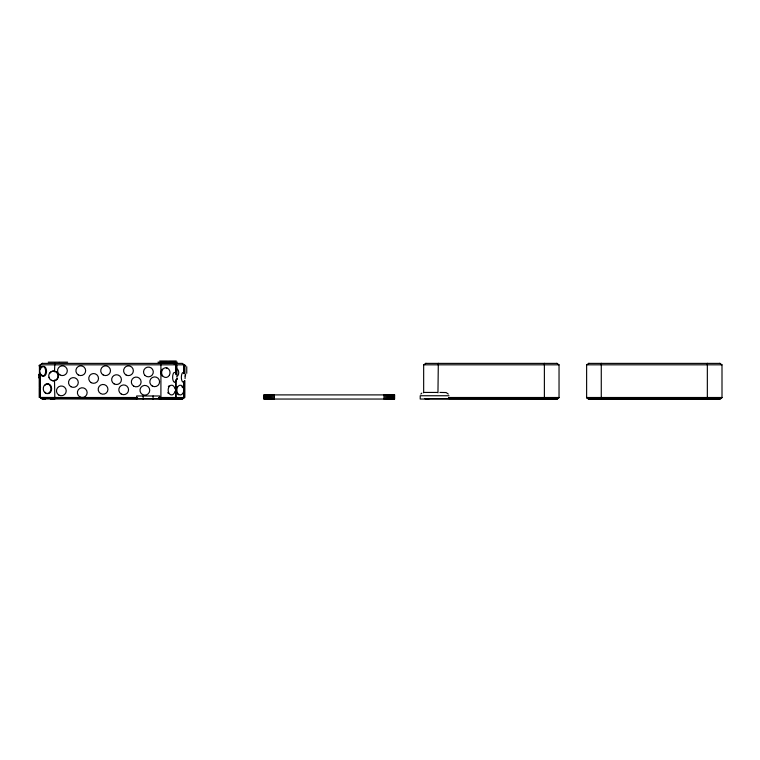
<?xml version="1.0" encoding="UTF-8"?>
<svg xmlns="http://www.w3.org/2000/svg" width="760" height="760" viewBox="0 0 760 760"><rect width="100%" height="100%" fill="white"/><g stroke="black" fill="none" stroke-linecap="round" stroke-linejoin="round"><path stroke-width="1.14" d="M176.861 379.335L177.013 378.347M160.911 399.048L160.911 363.29M544.378 399.048L544.378 363.29M707.341 399.048L707.341 363.29M54.843 363.29L54.492 371.82M438.311 363.29L437.959 392.834M601.274 363.29L601.274 399.048M40.185 369.483L40.185 364.819L42.446 363.29M182.03 399.048L184.281 397.499L184.281 381.159M423.662 392.834L423.662 364.819L425.913 363.29M556.785 399.048L559.037 397.499L559.037 364.819L556.785 363.29M719.748 363.29L722 364.819L722 397.499L720.091 398.943L588.886 399.048L586.625 397.499L586.625 364.819L588.876 363.29M420.85 394.07L421.8 393.11M44.764 398.943L42.655 398.943M53.485 398.943L51.366 398.943M428.241 398.943L426.123 398.943M591.204 398.943L589.086 398.943M50.949 399.048L49.998 398.582M42.645 399.048L43.301 398.943M51.357 399.048L52.012 398.943M426.123 399.048L426.769 398.943M589.076 399.048L589.731 398.943M173.309 399.048L175.57 397.499L175.57 381.159M159.695 360.99L167.542 360.99M168.406 360.99L176.263 360.99M48.241 362.159L58.919 362.159M59.394 362.159L67.63 362.159M157.938 362.159L177.222 362.083M158.726 363.204L168.511 363.204M168.872 363.204L177.222 363.204M42.104 363.385L182.371 363.385L184.281 364.819L184.281 372.989M425.572 363.385L557.128 363.385M588.534 363.385L720.091 363.385M40.185 364.819L184.281 364.819M423.662 364.819L559.037 364.819M586.625 364.819L722 364.819M424.298 392.435L437.342 392.435M439.916 392.435L446.139 392.549L448.333 394.07M448.97 395.751L420.213 395.751L420.213 399.048L557.128 398.943M40.185 372.989L40.185 397.499L137.541 397.499M158.897 397.499L184.281 397.499M448.637 397.499L559.037 397.499M586.625 397.499L722 397.499M40.185 397.499L137.522 397.803M158.868 397.803L184.091 397.803M448.666 397.803L558.847 397.803M586.815 397.803L721.81 397.803M40.384 397.803L137.503 398.088M158.831 398.088L183.834 398.088M448.695 398.088L558.591 398.088M587.062 398.088L721.553 398.088M40.632 398.088L137.475 398.344M158.783 398.344L183.53 398.344M448.733 398.344L558.296 398.344M587.366 398.344L721.25 398.344M40.936 398.344L137.446 398.582M158.726 398.582L183.189 398.582M448.78 398.582L557.944 398.582M587.717 398.582L720.908 398.582M41.287 398.582L182.799 398.781M424.755 398.582L557.555 398.781M588.107 398.781L720.518 398.781M182.371 398.943L41.676 398.781M591.764 399.048L590.378 398.943M428.801 399.048L427.424 398.943M54.045 399.048L52.658 398.943M45.334 399.048L43.947 398.943M173.309 363.29L175.57 364.819L175.57 372.989M425.572 398.943L425.144 398.781M54.843 399.048L54.492 379.99M177.232 378.034L177.251 379.249M394.221 394.896L394.221 399.048M393.709 394.896L393.709 399.048M393.101 394.896L393.101 399.048M392.388 394.896L392.388 399.048M391.58 394.896L391.58 399.048M390.688 394.896L390.688 399.048M389.719 394.896L389.719 399.048M388.664 394.896L388.664 399.048M387.562 394.896L387.562 399.048M386.394 394.896L386.394 399.048M385.168 394.896L385.168 399.048M383.942 394.896L383.942 399.048M274.426 394.896L274.426 399.048M273.191 394.896L273.191 399.048M271.976 394.896L271.976 399.048M270.807 394.896L270.807 399.048M269.695 394.896L269.695 399.048M268.651 394.896L268.651 399.048M267.681 394.896L267.681 399.048M266.788 394.896L266.788 399.048M265.981 394.896L265.981 399.048M265.269 394.896L265.269 399.048M264.66 394.896L264.66 399.048M264.147 394.896L264.147 399.048M186.751 366.681L186.751 373.312M185.62 365.284L185.62 365.94M185.62 374.414L185.62 375.07M184.88 365.284L184.936 373.635M184.851 380.703L184.851 386.849M184.851 387.562L184.851 397.442M184.5 365.284L184.5 365.94M183.815 365.284L183.815 373.635M183.758 365.284L183.758 365.94M183.73 386.849L183.73 381.966A4.893 1.89 -90 0 0 184.585 380.75M183.73 387.562L183.73 397.442M176.909 365.284L176.909 375.07M176.225 365.284L176.225 374.898A4.893 1.89 -90 0 0 174.534 372.409M176.168 365.284L176.168 365.94M176.139 379.515L176.139 386.849M176.139 387.562L176.139 397.442M175.788 365.284L175.788 365.94M159.638 399.048L159.638 395.979L136.677 395.979L136.677 399.048M153.083 395.979L153.083 399.048M143.165 395.979L143.165 399.048M40.546 365.351L40.546 368.97M40.546 373.692L40.546 375.126M40.356 376.979L40.337 386.916M40.337 387.619L40.337 397.499M39.425 365.351L39.425 375.126M39.225 376.979L39.216 386.916M39.216 387.619L39.216 397.499M39.13 365.351L39.197 366.006M39.197 374.471L39.13 375.126M181.972 386.612A4.893 3.458 -90 0 1 182.514 387.628M178.629 394.791A4.893 3.458 -90 0 1 176.529 392.512M176.529 387.628A4.893 3.458 -90 0 1 177.08 386.612M183.739 372.571A4.893 1.89 -90 0 1 184.585 373.834M185.07 376.029A4.893 1.89 -90 0 1 185.07 378.556M183.255 382.185A4.893 1.89 -90 0 1 181.383 377.929A4.893 1.89 -90 0 1 182.761 372.571M177.507 369.151A4.893 4.237 -90 0 1 176.633 376.846M185.487 374.88A4.893 2.441 -90 0 1 185.098 375.896M40.28 388.16A4.893 3.458 -90 0 1 40.622 386.973M38.864 377.91A4.893 1.89 -90 0 1 39.045 374.205M39.834 376.647A4.893 1.89 -90 0 1 39.9 375.383M174.942 391.334A4.893 3.458 -90 0 1 169.623 394.079A4.893 3.458 -90 0 1 169.623 386.061A4.893 3.458 -90 0 1 174.942 388.806M168.368 393.528A4.893 3.458 -90 0 1 167.817 392.512M168.368 386.612A4.893 3.458 -90 0 1 169.081 385.833M176.168 379.743A4.893 1.89 -90 0 1 174.534 382.185M174.049 382.014A4.893 1.89 -90 0 1 172.653 377.292A4.893 1.89 -90 0 1 174.049 372.571M166.335 367.887A4.893 4.237 -90 0 1 167.352 368.381M162.241 376.067A4.893 4.237 -90 0 1 162.241 369.151M49.637 373.502A4.893 4.702 -90 0 1 56.05 371.706A4.893 4.702 -90 0 1 57.77 378.385A4.893 4.702 -90 0 1 51.357 380.18M49.637 378.385A4.893 4.702 -90 0 1 49.162 377.207M46.806 383.999A4.893 3.838 -90 0 1 51.633 388.721A4.893 3.838 -90 0 1 46.806 393.442M45.885 392.948A4.893 3.838 -90 0 1 45.087 392.179M45.087 385.263A4.893 3.838 -90 0 1 45.885 384.484M42.873 366.538A4.893 2.926 -90 0 1 46.55 371.26A4.893 2.926 -90 0 1 42.873 375.981M42.17 375.497A4.893 2.926 -90 0 1 41.562 374.718M41.562 367.802A4.893 2.926 -90 0 1 42.17 367.023M40.204 368.818A4.893 2.926 -90 0 1 44.612 367.517A4.893 2.926 -90 0 1 44.612 375.003A4.893 2.926 -90 0 1 40.204 373.702M39.909 372.523A4.893 2.926 -90 0 1 39.909 369.997M394.62 394.896L263.748 394.896L263.748 399.048L394.62 399.048L394.62 394.896M182.761 393.528A4.893 3.458 -90 0 0 181.213 385.349A4.893 3.458 -90 0 0 176.975 391.334A4.893 3.458 -90 0 0 182.761 393.528M169.47 375.05A4.893 4.237 -90 0 0 165.803 367.726A4.893 4.237 -90 0 0 162.136 375.05A4.893 4.237 -90 0 0 169.47 375.05M56.715 379.401A4.893 4.702 -90 0 0 54.606 371.222A4.893 4.702 -90 0 0 48.858 377.207A4.893 4.702 -90 0 0 56.715 379.401M50.426 391.162A4.893 3.838 -90 0 0 47.101 383.828A4.893 3.838 -90 0 0 43.776 391.162A4.893 3.838 -90 0 0 50.426 391.162M133.779 386.184A4.893 4.893 0 0 0 141.113 381.947A4.893 4.893 0 0 0 133.779 377.71A4.893 4.893 0 0 0 133.779 386.184M144.96 375.411A4.893 4.893 0 0 0 153.14 373.217A4.893 4.893 0 0 0 147.155 367.232A4.893 4.893 0 0 0 144.96 375.411M126.036 374.974A4.893 4.893 0 0 0 133.361 370.737A4.893 4.893 0 0 0 126.036 366.5A4.893 4.893 0 0 0 126.036 374.974M152.256 386.013A4.893 4.893 0 0 0 159.59 381.786A4.893 4.893 0 0 0 152.256 377.549A4.893 4.893 0 0 0 152.256 386.013M114.085 383.876A4.893 4.893 0 0 0 121.419 379.639A4.893 4.893 0 0 0 114.085 375.402A4.893 4.893 0 0 0 114.085 383.876M78.328 374.937A4.893 4.893 0 0 0 85.662 370.709A4.893 4.893 0 0 0 78.328 366.472A4.893 4.893 0 0 0 78.328 374.937M121.239 394.041A4.893 4.893 0 0 0 128.573 389.813A4.893 4.893 0 0 0 121.239 385.577A4.893 4.893 0 0 0 121.239 394.041M142.415 394.516A4.893 4.893 0 0 0 149.739 390.288A4.893 4.893 0 0 0 142.415 386.051A4.893 4.893 0 0 0 142.415 394.516M70.956 386.726A4.893 4.893 0 0 0 78.289 382.489A4.893 4.893 0 0 0 70.956 378.262A4.893 4.893 0 0 0 70.956 386.726M58.9 395.105A4.893 4.893 0 0 0 66.234 390.877A4.893 4.893 0 0 0 58.9 386.64A4.893 4.893 0 0 0 58.9 395.105M79.819 396.872A4.893 4.893 0 0 0 87.153 392.635A4.893 4.893 0 0 0 79.819 388.408A4.893 4.893 0 0 0 79.819 396.872M100.614 393.566A4.893 4.893 0 0 0 107.948 389.329A4.893 4.893 0 0 0 100.614 385.101A4.893 4.893 0 0 0 100.614 393.566M103.151 374.937A4.893 4.893 0 0 0 110.485 370.709A4.893 4.893 0 0 0 103.151 366.472A4.893 4.893 0 0 0 103.151 374.937M59.983 374.937A4.893 4.893 0 0 0 67.317 370.709A4.893 4.893 0 0 0 59.983 366.472A4.893 4.893 0 0 0 59.983 374.937M91.181 382.66A4.893 4.893 0 0 0 98.515 378.433A4.893 4.893 0 0 0 91.181 374.195A4.893 4.893 0 0 0 91.181 382.66"/></g></svg>
